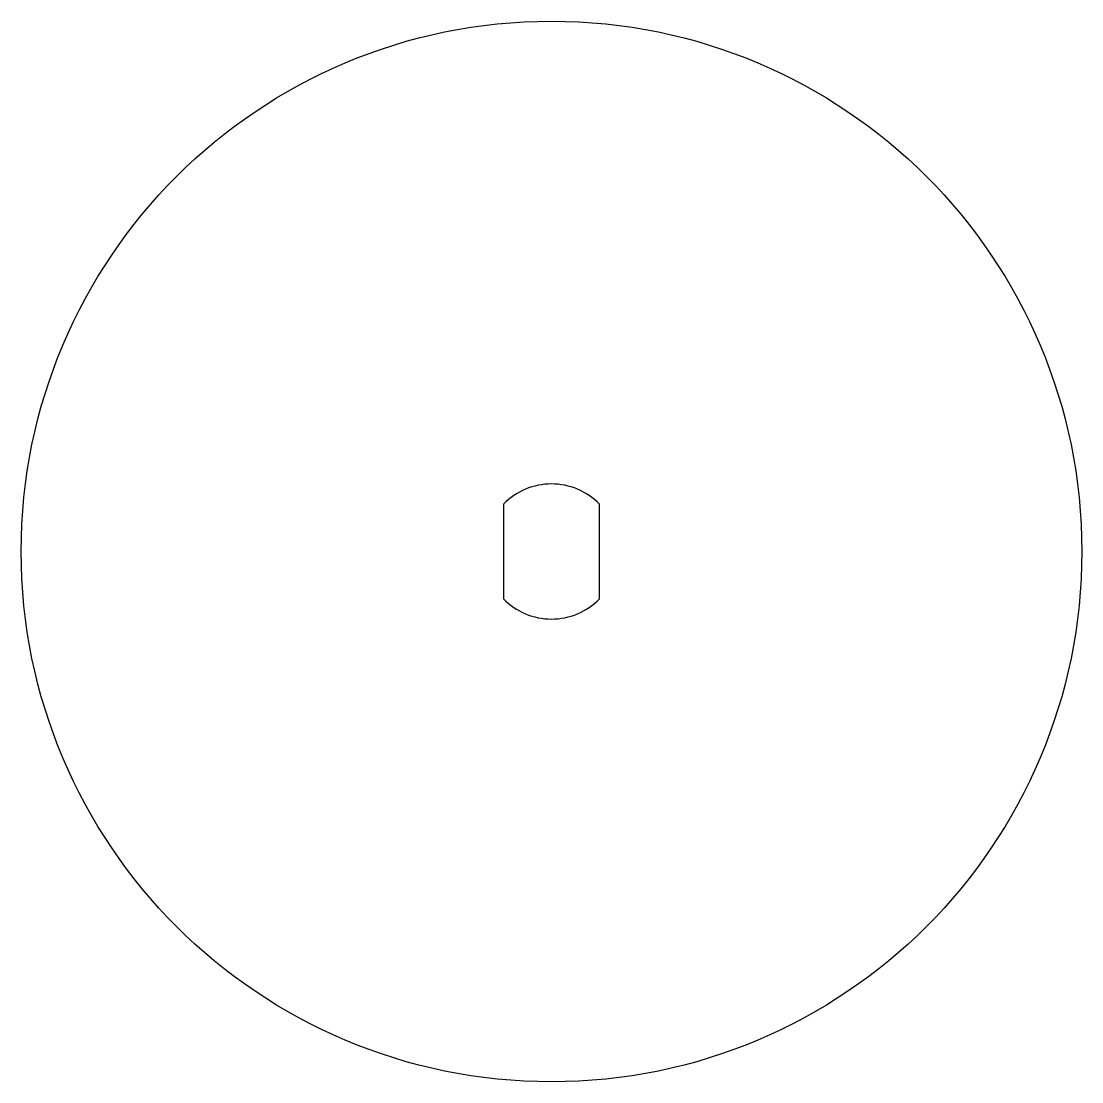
# Model space of a CAD drawing. Header units: millimetres. Extents: x 37.5 to 79.5, y -6.8 to 35.2.
import ezdxf

# ---------------------------------------------------------------- set-up
doc = ezdxf.new("R2010")
doc.units = ezdxf.units.MM
doc.layers.get('0').update_dxf_attribs({"linetype": 'CONTINUOUS'})

msp = doc.modelspace()

# ---------------------------------------------------------------- linework, layer by layer
msp.add_lwpolyline([(56.597, 12.321, 0.417926), (60.403, 12.321), (60.403, 16.079, 0.417926), (56.597, 16.079)], format="xyb", close=True)
msp.add_circle((58.5, 14.2), 21)

doc.saveas('drawing.dxf')
